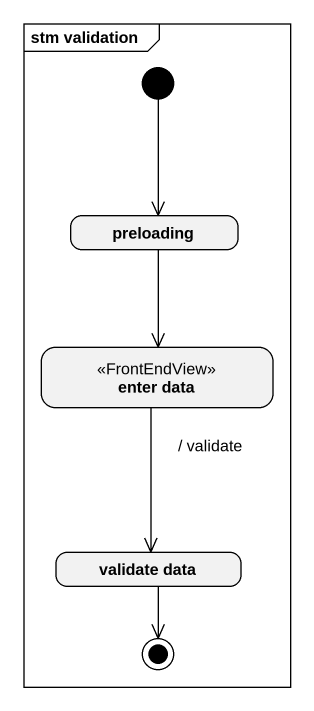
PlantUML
@startuml
mainframe stm validation
hide empty description
state preloading
state "enter data" as enter_data <<FrontEndView>>
state "validate data" as validate_data
[*] --> preloading
preloading --> enter_data
enter_data --> validate_data : / validate
validate_data --> [*]
@enduml
